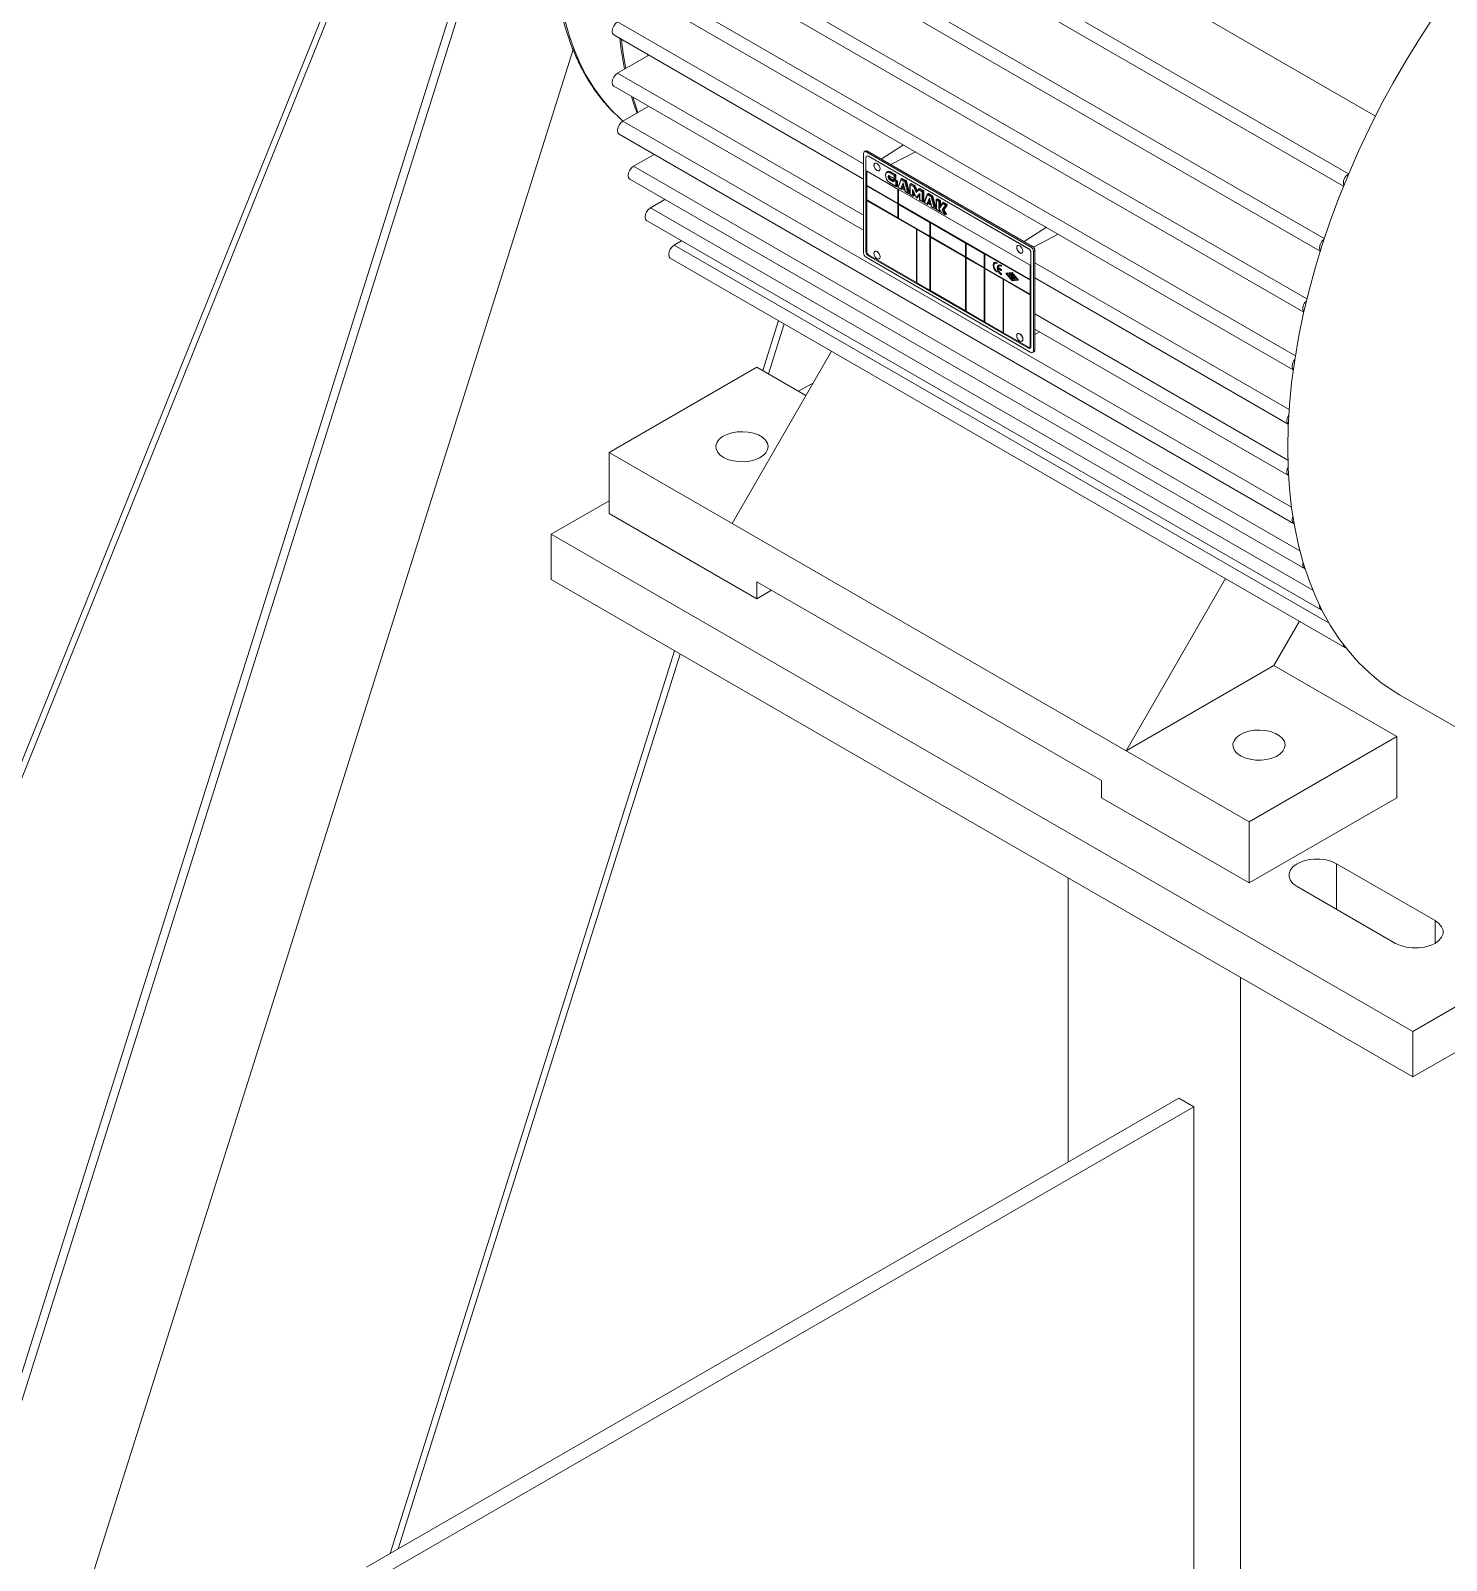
# Model space of a CAD drawing. Header units: millimetres. Extents: x 26816 to 90584, y 11074 to 56542.
# Drawn here: x 67477.8 to 67884.5, y 23071.4 to 23510.9 of the extents above; entities that cross this region are included whole.
import ezdxf

# ---------------------------------------------------------------- set-up
doc = ezdxf.new("R2010")
doc.units = ezdxf.units.MM
doc.layers.add('MAU_TÍM', color=4, linetype='Continuous', lineweight=25)

msp = doc.modelspace()

# ---------------------------------------------------------------- linework, layer by layer
at = {"layer": 'MAU_TÍM', "linetype": 'Continuous', "lineweight": 0}
for p, q in [((67603.95, 23620.3), (67456.24, 23253.71)), ((67605.76, 23620.08), (67458.06, 23253.49)), ((67680.91, 23592.06), (67864.09, 23486.32)), ((67661.57, 23577.83), (67854.93, 23466.21)), ((67662.67, 23581.53), (67856.38, 23469.71)), ((67655.85, 23562.9), (67849.4, 23451.16)), ((67654.75, 23559.2), (67848.23, 23447.51)), ((67446.88, 23035.11), (67608.3, 23547.51)), ((67448.96, 23033.74), (67610.37, 23546.15)), ((67651.03, 23545.42), (67844.4, 23433.79)), ((67649.93, 23541.72), (67843.5, 23429.97)), ((67647.94, 23528.94), (67841.09, 23417.43)), ((67646.84, 23525.23), (67840.5, 23413.44)), ((67646.43, 23513.36), (67717.07, 23472.58)), ((67645.33, 23509.66), (67717.07, 23468.25)), ((67479.4, 23015.82), (67633.64, 23505.46)), ((67646.43, 23498.67), (67655.4, 23503.85)), ((67655.04, 23504.06), (67655.08, 23503.66)), ((67646.43, 23498.67), (67717.07, 23457.89)), ((67645.33, 23494.97), (67717.07, 23453.55)), ((67647.94, 23484.84), (67655.4, 23489.15)), ((67646.84, 23481.14), (67840.59, 23369.29)), ((67647.94, 23484.84), (67840, 23373.97)), ((67717.7, 23476.31), (67717.28, 23476.07)), ((67718.2, 23476.26), (67717.78, 23476.02)), ((67765.58, 23448.91), (67718.2, 23476.26)), ((67728.57, 23478.05), (67722.16, 23473.98)), ((67656.91, 23475.33), (67651.03, 23471.93)), ((67651.03, 23471.93), (67842.4, 23361.46)), ((67717.07, 23447.03), (67717.07, 23475.61)), ((67717.74, 23447.42), (67717.74, 23474.37)), ((67717.78, 23476.02), (67765.15, 23448.67)), ((67717.98, 23474.84), (67717.95, 23474.82)), ((67718.48, 23474.79), (67718.45, 23474.77)), ((67718.45, 23474.77), (67764.41, 23448.24)), ((67718.48, 23474.79), (67764.45, 23448.26)), ((67724.92, 23472.39), (67731.99, 23476.08)), ((67649.93, 23468.23), (67843.68, 23356.38)), ((67726.93, 23465.38), (67717.95, 23470.57)), ((67717.95, 23470.57), (67717.95, 23466.4)), ((67717.99, 23470.55), (67717.99, 23466.43)), ((67723.93, 23470.45), (67723.75, 23470.34)), ((67724.55, 23470.01), (67725.89, 23469.23)), ((67725.89, 23468.41), (67724.55, 23469.19)), ((67724.55, 23468.1), (67725.68, 23467.44)), ((67724.59, 23469.1), (67725.94, 23468.32)), ((67724.86, 23470.35), (67724.69, 23470.25)), ((67726.04, 23469.47), (67724.69, 23470.25)), ((67724.86, 23468.44), (67724.69, 23468.34)), ((67725.62, 23467.8), (67724.69, 23468.34)), ((67726.21, 23469.58), (67724.86, 23470.35)), ((67725.64, 23467.99), (67724.86, 23468.44)), ((67725.62, 23467.91), (67725.62, 23467.64)), ((67725.68, 23467.44), (67725.68, 23467.82)), ((67725.68, 23467.82), (67726.39, 23467.41)), ((67725.9, 23468.18), (67725.72, 23468.08)), ((67725.82, 23468.07), (67726, 23468.17)), ((67726.53, 23467.66), (67725.82, 23468.07)), ((67725.89, 23469.23), (67725.89, 23468.41)), ((67726.71, 23467.76), (67726, 23468.17)), ((67726.21, 23469.58), (67726.04, 23469.47)), ((67726.14, 23468.32), (67726.31, 23468.42)), ((67726.18, 23469.23), (67726.35, 23469.33)), ((67726.18, 23468.41), (67726.18, 23469.23)), ((67726.35, 23468.51), (67726.18, 23468.41)), ((67726.35, 23468.51), (67726.35, 23469.33)), ((67726.39, 23467.41), (67726.39, 23466.21)), ((67726.71, 23467.76), (67726.53, 23467.66)), ((67726.67, 23467.41), (67726.85, 23467.52)), ((67726.67, 23466.21), (67726.67, 23467.41)), ((67726.85, 23466.31), (67726.85, 23467.52)), ((67727.84, 23468.23), (67726.98, 23466)), ((67727.03, 23465.84), (67727.89, 23468.08)), ((67727.89, 23468.08), (67728.96, 23467.46)), ((67728.11, 23468.43), (67727.93, 23468.33)), ((67728.03, 23468.32), (67728.21, 23468.42)), ((67729.1, 23467.7), (67728.03, 23468.32)), ((67729.28, 23467.8), (67728.21, 23468.42)), ((67728.96, 23467.46), (67729.82, 23464.23)), ((67729.28, 23467.8), (67729.1, 23467.7)), ((67729.24, 23467.52), (67729.41, 23467.62)), ((67730.1, 23464.29), (67729.24, 23467.52)), ((67730.27, 23464.39), (67729.41, 23467.62)), ((67717.99, 23466.43), (67717.95, 23466.4)), ((67717.95, 23466.4), (67726.93, 23461.22)), ((67726.93, 23461.1), (67717.95, 23466.28)), ((67717.95, 23466.28), (67717.95, 23462.24)), ((67717.99, 23466.43), (67726.93, 23461.26)), ((67717.99, 23466.26), (67717.99, 23462.26)), ((67726.39, 23466.21), (67724.55, 23467.28)), ((67724.59, 23467.18), (67726.43, 23466.12)), ((67726.63, 23466.12), (67726.81, 23466.22)), ((67726.85, 23466.31), (67726.67, 23466.21)), ((67726.93, 23461.22), (67726.93, 23465.38)), ((67727.76, 23465.42), (67727.03, 23465.84)), ((67764.91, 23443.46), (67727.04, 23465.32)), ((67727.04, 23465.32), (67727.04, 23461.16)), ((67727.07, 23465.75), (67727.8, 23465.33)), ((67727.08, 23465.3), (67727.08, 23461.18)), ((67727.88, 23465.74), (67727.76, 23465.42)), ((67728.97, 23465.1), (67727.88, 23465.74)), ((67728.43, 23467.16), (67727.91, 23465.82)), ((67727.91, 23465.82), (67728.94, 23465.22)), ((67727.99, 23465.6), (67728.94, 23465.05)), ((67728, 23465.33), (67728.18, 23465.43)), ((67728.03, 23465.37), (67728.1, 23465.54)), ((67728.21, 23465.47), (67728.03, 23465.37)), ((67728.21, 23465.47), (67728.21, 23465.48)), ((67728.25, 23465.94), (67728.52, 23466.64)), ((67728.43, 23466.05), (67728.25, 23465.94)), ((67728.79, 23465.63), (67728.25, 23465.94)), ((67728.94, 23465.22), (67728.43, 23467.16)), ((67728.43, 23466.05), (67728.58, 23466.43)), ((67728.72, 23465.87), (67728.43, 23466.05)), ((67728.46, 23466.88), (67728.85, 23465.41)), ((67728.94, 23465.05), (67729.04, 23464.68)), ((67729.1, 23464.65), (67728.97, 23465.1)), ((67729.82, 23464.23), (67729.1, 23464.65)), ((67729.14, 23464.56), (67729.87, 23464.14)), ((67730.07, 23464.14), (67730.24, 23464.24)), ((67730.27, 23464.39), (67730.1, 23464.29)), ((67730.4, 23466.67), (67730.4, 23463.94)), ((67730.46, 23463.86), (67730.46, 23466.59)), ((67730.46, 23466.59), (67731.48, 23466)), ((67731.17, 23463.45), (67730.46, 23463.86)), ((67730.68, 23466.95), (67730.5, 23466.85)), ((67730.5, 23463.77), (67731.21, 23463.36)), ((67730.6, 23466.84), (67730.78, 23466.94)), ((67731.62, 23466.25), (67730.6, 23466.84)), ((67731.8, 23466.35), (67730.78, 23466.94)), ((67732.2, 23462.98), (67731.17, 23465.26)), ((67731.17, 23465.26), (67731.17, 23463.45)), ((67731.28, 23464.93), (67732.15, 23462.98)), ((67731.41, 23463.36), (67731.59, 23463.46)), ((67731.45, 23463.45), (67731.45, 23464.54)), ((67731.63, 23463.55), (67731.45, 23463.45)), ((67731.48, 23466), (67732.2, 23464.41)), ((67731.8, 23466.35), (67731.62, 23466.25)), ((67731.63, 23463.55), (67731.63, 23464.15)), ((67731.74, 23466.11), (67731.91, 23466.21)), ((67732.33, 23464.78), (67731.74, 23466.11)), ((67732.48, 23464.94), (67731.91, 23466.21)), ((67732.2, 23464.41), (67732.91, 23465.18)), ((67733.22, 23464.08), (67732.2, 23462.98)), ((67732.91, 23465.4), (67732.3, 23464.75)), ((67732.45, 23462.9), (67733.16, 23463.66)), ((67732.63, 23463), (67732.45, 23462.9)), ((67732.61, 23462.99), (67732.63, 23463)), ((67732.63, 23463), (67733.16, 23463.57)), ((67732.91, 23465.18), (67733.93, 23464.59)), ((67733.13, 23465.53), (67732.95, 23465.43)), ((67733.05, 23465.42), (67733.23, 23465.52)), ((67734.07, 23464.83), (67733.05, 23465.42)), ((67733.16, 23463.79), (67733.16, 23462.35)), ((67733.22, 23462.27), (67733.22, 23464.08)), ((67734.25, 23464.94), (67733.23, 23465.52)), ((67733.93, 23464.59), (67733.93, 23461.86)), ((67734.25, 23464.94), (67734.07, 23464.83)), ((67734.21, 23464.59), (67734.39, 23464.69)), ((67734.21, 23461.86), (67734.21, 23464.59)), ((67734.39, 23461.96), (67734.39, 23464.69)), ((67735.38, 23463.88), (67734.52, 23461.64)), ((67734.57, 23461.49), (67735.43, 23463.72)), ((67735.43, 23463.72), (67736.5, 23463.1)), ((67735.65, 23464.08), (67735.47, 23463.98)), ((67735.57, 23463.97), (67735.75, 23464.07)), ((67736.65, 23463.35), (67735.57, 23463.97)), ((67736.82, 23463.45), (67735.75, 23464.07)), ((67736.5, 23463.1), (67737.37, 23459.88)), ((67736.82, 23463.45), (67736.65, 23463.35)), ((67736.78, 23463.16), (67736.96, 23463.27)), ((67737.64, 23459.94), (67736.78, 23463.16)), ((67737.82, 23460.04), (67736.96, 23463.27)), ((67655.85, 23460.01), (67660.01, 23462.41)), ((67655.85, 23460.01), (67846.09, 23350.19)), ((67717.99, 23462.26), (67717.95, 23462.24)), ((67717.95, 23462.24), (67726.93, 23457.06)), ((67732.24, 23453.87), (67717.95, 23462.12)), ((67717.95, 23462.12), (67717.95, 23447.3)), ((67717.99, 23462.26), (67726.93, 23457.1)), ((67717.99, 23462.1), (67717.99, 23447.32)), ((67726.93, 23457.06), (67726.93, 23461.1)), ((67727.08, 23461.18), (67727.04, 23461.16)), ((67727.04, 23461.16), (67764.91, 23439.3)), ((67736.13, 23455.79), (67727.04, 23461.04)), ((67727.04, 23461.04), (67727.04, 23456.99)), ((67727.08, 23461.18), (67764.91, 23439.34)), ((67727.08, 23461.02), (67727.08, 23457.02)), ((67732.44, 23462.89), (67732.61, 23462.99)), ((67732.44, 23462.89), (67732.45, 23462.9)), ((67733.93, 23461.86), (67733.22, 23462.27)), ((67733.26, 23462.18), (67733.97, 23461.77)), ((67734.17, 23461.77), (67734.35, 23461.87)), ((67734.39, 23461.96), (67734.21, 23461.86)), ((67735.3, 23461.07), (67734.57, 23461.49)), ((67734.61, 23461.4), (67735.34, 23460.98)), ((67735.42, 23461.38), (67735.3, 23461.07)), ((67736.52, 23460.75), (67735.42, 23461.38)), ((67735.97, 23462.81), (67735.45, 23461.46)), ((67735.45, 23461.46), (67736.48, 23460.86)), ((67735.53, 23461.25), (67736.49, 23460.7)), ((67735.54, 23460.98), (67735.72, 23461.08)), ((67735.57, 23461.02), (67735.64, 23461.19)), ((67735.75, 23461.12), (67735.57, 23461.02)), ((67735.75, 23461.12), (67735.75, 23461.12)), ((67735.79, 23461.59), (67736.06, 23462.29)), ((67735.97, 23461.69), (67735.79, 23461.59)), ((67736.33, 23461.28), (67735.79, 23461.59)), ((67736.48, 23460.86), (67735.97, 23462.81)), ((67735.97, 23461.69), (67736.12, 23462.08)), ((67736.27, 23461.52), (67735.97, 23461.69)), ((67736, 23462.53), (67736.39, 23461.05)), ((67736.48, 23460.7), (67736.58, 23460.33)), ((67736.64, 23460.3), (67736.52, 23460.75)), ((67737.37, 23459.88), (67736.64, 23460.3)), ((67736.68, 23460.2), (67737.41, 23459.78)), ((67737.61, 23459.78), (67737.78, 23459.89)), ((67737.82, 23460.04), (67737.64, 23459.94)), ((67737.94, 23462.32), (67737.94, 23459.59)), ((67738, 23459.51), (67738, 23462.24)), ((67738, 23462.24), (67738.71, 23461.83)), ((67738.78, 23459.06), (67738, 23459.51)), ((67738.22, 23462.6), (67738.04, 23462.49)), ((67738.04, 23459.42), (67738.82, 23458.97)), ((67738.14, 23462.48), (67738.32, 23462.59)), ((67738.85, 23462.07), (67738.14, 23462.48)), ((67739.03, 23462.18), (67738.32, 23462.59)), ((67738.71, 23461.83), (67738.71, 23459.63)), ((67738.71, 23459.63), (67739.81, 23461.2)), ((67739.31, 23458.76), (67738.78, 23459.66)), ((67738.78, 23459.66), (67738.78, 23459.06)), ((67738.78, 23459.66), (67738.84, 23459.53)), ((67738.84, 23459.53), (67739.32, 23458.69)), ((67739.03, 23462.18), (67738.85, 23462.07)), ((67738.92, 23459.06), (67738.92, 23459.38)), ((67739.79, 23461.39), (67738.94, 23460.18)), ((67738.97, 23458.97), (67739.11, 23459.05)), ((67738.99, 23461.83), (67739.17, 23461.93)), ((67738.99, 23460.26), (67738.99, 23461.83)), ((67739.1, 23459.08), (67738.99, 23459.02)), ((67739.17, 23460.51), (67739.17, 23461.93)), ((67740.41, 23458.12), (67739.31, 23458.76)), ((67739.33, 23458.77), (67739.47, 23458.69)), ((67739.34, 23458.67), (67740.45, 23458.03)), ((67740.63, 23460.72), (67739.68, 23459.37)), ((67739.68, 23459.37), (67740.41, 23458.12)), ((67739.81, 23461.2), (67740.63, 23460.72)), ((67740.03, 23461.55), (67739.85, 23461.45)), ((67739.95, 23461.44), (67740.13, 23461.54)), ((67740.77, 23460.97), (67739.95, 23461.44)), ((67740, 23459.38), (67740.89, 23460.65)), ((67740.18, 23459.48), (67740, 23459.38)), ((67740.65, 23458.26), (67740, 23459.38)), ((67740.95, 23461.07), (67740.13, 23461.54)), ((67740.18, 23459.48), (67741.07, 23460.75)), ((67740.83, 23458.36), (67740.18, 23459.48)), ((67740.95, 23461.07), (67740.77, 23460.97)), ((67740.89, 23460.65), (67741.07, 23460.75)), ((67654.75, 23456.31), (67848.5, 23344.46)), ((67727.08, 23457.02), (67727.04, 23456.99)), ((67727.04, 23456.99), (67736.13, 23451.75)), ((67727.08, 23457.02), (67736.13, 23451.79)), ((67736.13, 23451.75), (67736.13, 23455.79)), ((67746.38, 23449.87), (67736.23, 23455.73)), ((67736.23, 23455.73), (67736.23, 23451.69)), ((67736.27, 23455.71), (67736.27, 23451.71)), ((67740.83, 23458.36), (67740.65, 23458.26)), ((67740.65, 23458.03), (67740.83, 23458.13)), ((67769.58, 23454.38), (67763.17, 23450.3)), ((67662.67, 23449.25), (67664.83, 23450.5)), ((67732.24, 23438.48), (67732.24, 23453.87)), ((67736.13, 23451.63), (67732.34, 23453.81)), ((67732.34, 23453.81), (67732.34, 23438.42)), ((67732.38, 23453.79), (67732.38, 23438.44)), ((67736.13, 23436.24), (67736.13, 23451.63)), ((67736.27, 23451.71), (67736.23, 23451.69)), ((67736.23, 23451.69), (67746.38, 23445.83)), ((67746.38, 23445.71), (67736.23, 23451.57)), ((67736.23, 23451.57), (67736.23, 23436.17)), ((67736.27, 23451.71), (67746.38, 23445.87)), ((67736.27, 23451.55), (67736.27, 23436.19)), ((67746.38, 23445.83), (67746.38, 23449.87)), ((67765.86, 23448.68), (67773, 23452.4)), ((67661.57, 23445.55), (67855.32, 23333.7)), ((67662.67, 23449.25), (67850.78, 23340.66)), ((67765.15, 23418.46), (67717.78, 23445.81)), ((67717.99, 23447.32), (67717.95, 23447.3)), ((67718.48, 23446.46), (67718.45, 23446.44)), ((67718.45, 23446.44), (67732.24, 23438.48)), ((67764.41, 23419.66), (67718.45, 23446.2)), ((67718.48, 23446.46), (67732.24, 23438.52)), ((67720.32, 23447.49), (67720.28, 23447.47)), ((67746.38, 23430.32), (67746.38, 23445.71)), ((67751.75, 23446.77), (67746.49, 23449.81)), ((67746.49, 23449.81), (67746.49, 23445.77)), ((67746.52, 23445.79), (67746.49, 23445.77)), ((67746.49, 23445.77), (67751.75, 23442.73)), ((67751.75, 23442.61), (67746.49, 23445.65)), ((67746.49, 23445.65), (67746.49, 23430.25)), ((67746.52, 23449.79), (67746.52, 23445.79)), ((67746.52, 23445.79), (67751.75, 23442.77)), ((67746.52, 23445.63), (67746.52, 23430.28)), ((67751.75, 23442.73), (67751.75, 23446.77)), ((67764.91, 23439.18), (67751.86, 23446.71)), ((67751.86, 23446.71), (67751.86, 23442.67)), ((67751.9, 23446.69), (67751.9, 23442.69)), ((67764.45, 23448.26), (67764.41, 23448.24)), ((67765.15, 23447.04), (67765.12, 23447.02)), ((67765.12, 23447.02), (67765.12, 23420.07)), ((67765.58, 23448.91), (67765.15, 23448.67)), ((67765.15, 23447.04), (67765.15, 23420.09)), ((67766.28, 23447.69), (67765.86, 23447.44)), ((67765.86, 23447.44), (67765.86, 23418.87)), ((67766.28, 23419.11), (67766.28, 23447.69)), ((67721.53, 23445.31), (67721.57, 23445.33)), ((67751.75, 23427.21), (67751.75, 23442.61)), ((67751.9, 23442.69), (67751.86, 23442.67)), ((67751.86, 23442.67), (67764.91, 23435.14)), ((67757.13, 23439.5), (67751.86, 23442.54)), ((67751.86, 23442.54), (67751.86, 23427.15)), ((67751.9, 23442.69), (67764.91, 23435.18)), ((67751.9, 23442.52), (67751.9, 23427.17)), ((67754.63, 23444.25), (67754.6, 23444.23)), ((67755.45, 23444.17), (67755.42, 23444.15)), ((67755.42, 23444.15), (67755.42, 23443.94)), ((67755.45, 23443.96), (67755.42, 23443.94)), ((67755.45, 23441.72), (67755.42, 23441.7)), ((67755.42, 23441.7), (67755.42, 23441.48)), ((67755.45, 23441.5), (67755.42, 23441.48)), ((67755.45, 23444.17), (67755.45, 23443.96)), ((67755.45, 23441.72), (67755.45, 23441.5)), ((67755.71, 23442.79), (67755.68, 23442.77)), ((67755.68, 23442.77), (67756.64, 23442.21)), ((67756.64, 23442), (67755.68, 23442.56)), ((67755.71, 23442.79), (67756.68, 23442.23)), ((67755.86, 23443.55), (67755.83, 23443.52)), ((67756.68, 23443.46), (67756.64, 23443.44)), ((67756.64, 23443.44), (67756.64, 23443.23)), ((67756.68, 23443.25), (67756.64, 23443.23)), ((67756.68, 23442.23), (67756.64, 23442.21)), ((67756.64, 23442.21), (67756.64, 23442)), ((67756.68, 23442.02), (67756.64, 23442)), ((67756.68, 23443.46), (67756.68, 23443.25)), ((67756.68, 23442.23), (67756.68, 23442.02)), ((67757.97, 23441.23), (67759.77, 23441.36)), ((67758, 23441.25), (67757.97, 23441.23)), ((67759.77, 23439.02), (67757.97, 23441.23)), ((67758, 23441.25), (67759.8, 23441.38)), ((67759.77, 23441.2), (67758.21, 23441.09)), ((67758.21, 23441.09), (67759.77, 23439.18)), ((67758.26, 23441.09), (67759.8, 23439.2)), ((67759.8, 23441.38), (67759.77, 23441.36)), ((67759.77, 23441.36), (67761.57, 23439.15)), ((67761.32, 23439.29), (67759.77, 23441.2)), ((67759.8, 23441.38), (67761.61, 23439.17)), ((67764.91, 23439.3), (67764.91, 23443.46)), ((67766.28, 23444.17), (67839.31, 23402.02)), ((67732.38, 23438.44), (67732.34, 23438.42)), ((67732.34, 23438.42), (67736.13, 23436.24)), ((67732.38, 23438.44), (67736.13, 23436.28)), ((67756.68, 23441.01), (67756.64, 23440.99)), ((67756.64, 23440.99), (67756.64, 23440.77)), ((67756.68, 23440.79), (67756.64, 23440.77)), ((67756.68, 23441.01), (67756.68, 23440.79)), ((67757.13, 23424.11), (67757.13, 23439.5)), ((67764.91, 23435.01), (67757.23, 23439.44)), ((67757.23, 23439.44), (67757.23, 23424.05)), ((67757.27, 23439.42), (67757.27, 23424.07)), ((67758.95, 23441.02), (67758.92, 23441)), ((67758.92, 23440.87), (67758.92, 23441)), ((67758.92, 23441), (67759.34, 23440.76)), ((67759.08, 23440.77), (67758.92, 23440.87)), ((67758.95, 23441.02), (67759.38, 23440.78)), ((67759.08, 23440.26), (67759.08, 23440.77)), ((67759.18, 23440.2), (67759.08, 23440.26)), ((67759.34, 23440.62), (67759.18, 23440.71)), ((67759.18, 23440.71), (67759.18, 23440.2)), ((67759.22, 23440.22), (67759.18, 23440.2)), ((67759.22, 23440.69), (67759.22, 23440.22)), ((67759.38, 23440.78), (67759.34, 23440.76)), ((67759.34, 23440.76), (67759.34, 23440.62)), ((67759.38, 23440.64), (67759.34, 23440.62)), ((67759.38, 23440.78), (67759.38, 23440.64)), ((67759.52, 23440.05), (67759.48, 23440.02)), ((67759.48, 23440.02), (67759.6, 23439.96)), ((67759.52, 23440.05), (67759.64, 23439.98)), ((67759.6, 23440.88), (67759.57, 23440.86)), ((67759.87, 23439.95), (67759.59, 23440.36)), ((67759.64, 23439.98), (67759.6, 23439.96)), ((67759.7, 23440.45), (67759.67, 23440.42)), ((67759.67, 23440.42), (67759.94, 23440.02)), ((67759.7, 23440.45), (67759.98, 23440.04)), ((67759.77, 23439.18), (67761.32, 23439.29)), ((67759.8, 23439.2), (67759.77, 23439.18)), ((67761.57, 23439.15), (67759.77, 23439.02)), ((67759.8, 23439.2), (67761.31, 23439.31)), ((67760.05, 23440.35), (67759.93, 23440.42)), ((67759.98, 23440.04), (67759.94, 23440.02)), ((67759.97, 23439.51), (67760, 23439.54)), ((67760.09, 23440.37), (67760.05, 23440.35)), ((67760.23, 23440.29), (67760.19, 23440.27)), ((67760.19, 23440.27), (67760.62, 23440.02)), ((67760.19, 23439.62), (67760.19, 23440.27)), ((67760.62, 23439.37), (67760.19, 23439.62)), ((67760.23, 23440.29), (67760.65, 23440.05)), ((67760.62, 23439.89), (67760.31, 23440.06)), ((67760.31, 23440.06), (67760.31, 23439.93)), ((67760.35, 23439.95), (67760.31, 23439.93)), ((67760.31, 23439.93), (67760.47, 23439.84)), ((67760.47, 23439.72), (67760.31, 23439.82)), ((67760.31, 23439.82), (67760.31, 23439.69)), ((67760.35, 23439.71), (67760.31, 23439.69)), ((67760.31, 23439.69), (67760.62, 23439.51)), ((67760.35, 23440.04), (67760.35, 23439.95)), ((67760.35, 23439.95), (67760.51, 23439.86)), ((67760.35, 23439.8), (67760.35, 23439.71)), ((67760.35, 23439.71), (67760.65, 23439.53)), ((67760.51, 23439.86), (67760.47, 23439.84)), ((67760.47, 23439.84), (67760.47, 23439.72)), ((67760.51, 23439.74), (67760.47, 23439.72)), ((67760.51, 23439.86), (67760.51, 23439.74)), ((67760.65, 23440.05), (67760.62, 23440.02)), ((67760.62, 23440.02), (67760.62, 23439.89)), ((67760.65, 23439.91), (67760.62, 23439.89)), ((67760.65, 23439.53), (67760.62, 23439.51)), ((67760.62, 23439.51), (67760.62, 23439.37)), ((67760.65, 23439.39), (67760.62, 23439.37)), ((67760.65, 23440.05), (67760.65, 23439.91)), ((67760.65, 23439.53), (67760.65, 23439.39)), ((67761.61, 23439.17), (67761.57, 23439.15)), ((67764.91, 23435.14), (67764.91, 23439.18)), ((67766.28, 23439.84), (67839.07, 23397.82)), ((67736.27, 23436.19), (67736.23, 23436.17)), ((67736.23, 23436.17), (67746.38, 23430.32)), ((67736.27, 23436.19), (67746.38, 23430.36)), ((67764.91, 23420.19), (67764.91, 23435.01)), ((67746.52, 23430.28), (67746.49, 23430.25)), ((67746.49, 23430.25), (67751.75, 23427.21)), ((67746.52, 23430.28), (67751.75, 23427.25)), ((67766.28, 23429.48), (67838.96, 23387.52)), ((67688.15, 23413.2), (67692.68, 23427.59)), ((67689.76, 23412.27), (67694.29, 23426.66)), ((67751.9, 23427.17), (67751.86, 23427.15)), ((67751.86, 23427.15), (67757.13, 23424.11)), ((67751.9, 23427.17), (67757.13, 23424.15)), ((67757.27, 23424.07), (67757.23, 23424.05)), ((67757.23, 23424.05), (67764.41, 23419.91)), ((67757.27, 23424.07), (67764.45, 23419.93)), ((67761.33, 23423.82), (67761.3, 23423.8)), ((67766.28, 23425.14), (67839.08, 23383.12)), ((67766.28, 23423.58), (67767.7, 23424.32)), ((67762.55, 23421.63), (67762.58, 23421.65)), ((67764.45, 23419.93), (67764.41, 23419.91)), ((67764.91, 23419.61), (67764.95, 23419.63)), ((67765.15, 23420.09), (67765.12, 23420.07)), ((67766.28, 23419.11), (67765.86, 23418.87)), ((67707.91, 23418.8), (67679.33, 23369.3)), ((67765.65, 23418.41), (67766.08, 23418.65)), ((67686.4, 23414.21), (67643.98, 23389.71)), ((67700.54, 23406.04), (67686.4, 23414.21)), ((67702.66, 23409.71), (67698.43, 23407.27)), ((67643.98, 23372.16), (67643.98, 23389.71)), ((67643.98, 23389.71), (67679.33, 23369.3)), ((67643.98, 23375.83), (67627.36, 23366.24)), ((67686.4, 23347.67), (67643.98, 23372.16)), ((67679.33, 23369.3), (67792.47, 23303.99)), ((67627.36, 23366.24), (67627.36, 23353.17)), ((67627.36, 23366.24), (67874.85, 23223.37)), ((67627.36, 23353.17), (67874.85, 23210.3)), ((67792.47, 23303.99), (67821.05, 23353.49)), ((67874.85, 23210.3), (68122.34, 23353.17)), ((67686.4, 23352.57), (67785.4, 23295.42)), ((67686.4, 23347.67), (67686.4, 23352.57)), ((67690.65, 23350.12), (67686.4, 23347.67)), ((67842.26, 23341.24), (67834.9, 23328.48)), ((67581.1, 23073.38), (67662.8, 23332.72)), ((67583.43, 23074.72), (67664.4, 23331.79)), ((67834.9, 23328.48), (67792.47, 23303.99)), ((67870.25, 23308.07), (67834.9, 23328.48)), ((67871.02, 23320.12), (67927.41, 23287.57)), ((67827.83, 23283.58), (67870.25, 23308.07)), ((67870.25, 23308.07), (67870.25, 23290.52)), ((67792.47, 23303.99), (67827.83, 23283.58)), ((67785.4, 23295.42), (67785.4, 23290.52)), ((67827.83, 23266.03), (67785.4, 23290.52)), ((67827.83, 23266.03), (67870.25, 23290.52)), ((67827.83, 23283.58), (67827.83, 23266.03)), ((67874.85, 23223.37), (67978.28, 23283.08)), ((67881.21, 23255.21), (67852.93, 23271.54)), ((67852.93, 23258.47), (67852.93, 23271.54)), ((67775.85, 23185.81), (67775.85, 23267.45)), ((67841.61, 23265), (67869.9, 23248.68)), ((67881.21, 23248.68), (67881.21, 23255.21)), ((67825.35, 22806.53), (67825.35, 23238.88)), ((67874.85, 23223.37), (67874.85, 23210.3)), ((67807.67, 23204.18), (67574.33, 23069.47)), ((67807.67, 23204.18), (67811.92, 23201.73)), ((67811.92, 23201.73), (67578.57, 23067.02)), ((67811.92, 22797.5), (67811.92, 23201.73))]:
    msp.add_line(p, q, dxfattribs=at)
at = {"layer": 'MAU_TÍM', "linetype": 'Continuous', "lineweight": 0, "flags": 128}
for points in [[(67631.06, 23514.69), (67632.29, 23510.18), (67633.77, 23505.89), (67635.47, 23501.83), (67637.41, 23498.02), (67639.57, 23494.46), (67641.96, 23491.17), (67644.55, 23488.15), (67647.34, 23485.42), (67647.98, 23484.86)], [(67645.33, 23509.66), (67645.33, 23509.66), (67644.99, 23510.05), (67644.87, 23510.67), (67644.99, 23511.43), (67645.33, 23512.2), (67645.83, 23512.88), (67646.43, 23513.36)], [(67880.77, 23514.73), (67876.74, 23508.57), (67872.88, 23502.29), (67869.2, 23495.9), (67865.69, 23489.42), (67862.37, 23482.86), (67859.24, 23476.23), (67856.32, 23469.55), (67853.6, 23462.84), (67851.1, 23456.11), (67848.82, 23449.38), (67846.77, 23442.66), (67844.94, 23435.96), (67843.36, 23429.31), (67842.01, 23422.71), (67840.9, 23416.18), (67840.03, 23409.74), (67839.41, 23403.4), (67839.04, 23397.18), (67838.92, 23391.09), (67839.04, 23385.13), (67839.41, 23379.34), (67840.03, 23373.72), (67840.9, 23368.28), (67842.01, 23363.03), (67843.36, 23357.99), (67844.94, 23353.17), (67846.77, 23348.58), (67848.82, 23344.23), (67851.1, 23340.12), (67853.6, 23336.28), (67856.32, 23332.7), (67859.24, 23329.4), (67862.37, 23326.39), (67865.69, 23323.66), (67869.2, 23321.23), (67871.02, 23320.12)], [(67645.33, 23494.97), (67645.33, 23494.97), (67644.99, 23495.35), (67644.87, 23495.97), (67644.99, 23496.73), (67645.33, 23497.51), (67645.83, 23498.19), (67646.43, 23498.67)], [(67650.76, 23491.83), (67652.16, 23487.58), (67652.25, 23487.33)], [(67646.84, 23481.14), (67646.84, 23481.14), (67646.5, 23481.53), (67646.39, 23482.15), (67646.5, 23482.9), (67646.84, 23483.68), (67647.35, 23484.36), (67647.94, 23484.84)], [(67651.03, 23471.93), (67650.44, 23471.45), (67649.93, 23470.77), (67649.6, 23469.99), (67649.48, 23469.23), (67649.6, 23468.62), (67649.93, 23468.23), (67649.93, 23468.23)], [(67721.81, 23471.2), (67721.74, 23470.85), (67721.55, 23470.63), (67721.26, 23470.57), (67720.92, 23470.69), (67720.59, 23470.96), (67720.3, 23471.35), (67720.11, 23471.79), (67720.04, 23472.22), (67720.11, 23472.57), (67720.3, 23472.79), (67720.59, 23472.85), (67720.92, 23472.73), (67721.26, 23472.46), (67721.55, 23472.07), (67721.74, 23471.63), (67721.81, 23471.2)], [(67721.57, 23470.64), (67721.3, 23470.59), (67720.96, 23470.71), (67720.62, 23470.99), (67720.33, 23471.37), (67720.14, 23471.81), (67720.08, 23472.24), (67720.14, 23472.59), (67720.32, 23472.8)], [(67724.55, 23467.28), (67724.09, 23467.64), (67723.71, 23468.16), (67723.45, 23468.75), (67723.36, 23469.32), (67723.45, 23469.79), (67723.71, 23470.09), (67724.09, 23470.16), (67724.55, 23470.01)], [(67724.69, 23470.25), (67724.18, 23470.43), (67723.75, 23470.34)], [(67724.86, 23470.35), (67724.36, 23470.53), (67723.93, 23470.45)], [(67724.55, 23469.19), (67724.37, 23469.25), (67724.21, 23469.22), (67724.11, 23469.1), (67724.07, 23468.91), (67724.11, 23468.68), (67724.21, 23468.45), (67724.37, 23468.24), (67724.55, 23468.1)], [(67724.69, 23468.34), (67724.56, 23468.44), (67724.45, 23468.59), (67724.38, 23468.75), (67724.36, 23468.91), (67724.38, 23469.05), (67724.45, 23469.13), (67724.45, 23469.13)], [(67729.1, 23464.65), (67729.07, 23464.66), (67729.06, 23464.66), (67729.05, 23464.68), (67729.04, 23464.68)], [(67730.1, 23464.29), (67730.11, 23464.25), (67730.11, 23464.21), (67730.1, 23464.18), (67730.08, 23464.15), (67730.07, 23464.14)], [(67654.75, 23456.31), (67654.75, 23456.31), (67654.41, 23456.7), (67654.3, 23457.32), (67654.41, 23458.08), (67654.75, 23458.85), (67655.26, 23459.53), (67655.85, 23460.01)], [(67732.2, 23462.98), (67732.18, 23462.98), (67732.16, 23462.98), (67732.16, 23462.98), (67732.15, 23462.98)], [(67736.64, 23460.3), (67736.61, 23460.3), (67736.6, 23460.31), (67736.59, 23460.32), (67736.58, 23460.33)], [(67740.65, 23458.26), (67740.62, 23458.24), (67740.59, 23458.22), (67740.56, 23458.2), (67740.52, 23458.18), (67740.49, 23458.16), (67740.46, 23458.15), (67740.43, 23458.13), (67740.41, 23458.12)], [(67740.65, 23458.26), (67740.68, 23458.2), (67740.69, 23458.15), (67740.69, 23458.1), (67740.68, 23458.06), (67740.66, 23458.03), (67740.65, 23458.03)], [(67740.83, 23458.13), (67740.84, 23458.14), (67740.86, 23458.16), (67740.87, 23458.2), (67740.87, 23458.25), (67740.85, 23458.31), (67740.83, 23458.36)], [(67661.57, 23445.55), (67661.57, 23445.55), (67661.23, 23445.94), (67661.12, 23446.56), (67661.23, 23447.31), (67661.57, 23448.09), (67662.08, 23448.77), (67662.67, 23449.25)], [(67721.81, 23445.89), (67721.74, 23446.32), (67721.55, 23446.76), (67721.26, 23447.15), (67720.92, 23447.42), (67720.59, 23447.54), (67720.3, 23447.48), (67720.11, 23447.26), (67720.04, 23446.91), (67720.11, 23446.48), (67720.3, 23446.04), (67720.59, 23445.65), (67720.92, 23445.38), (67721.26, 23445.26), (67721.55, 23445.32), (67721.74, 23445.54), (67721.81, 23445.89)], [(67720.32, 23447.49), (67720.33, 23447.5), (67720.62, 23447.56), (67720.96, 23447.44), (67721.3, 23447.17), (67721.58, 23446.78), (67721.78, 23446.34), (67721.84, 23445.91), (67721.78, 23445.56), (67721.58, 23445.34), (67721.57, 23445.33)], [(67762.82, 23447.53), (67762.75, 23447.17), (67762.56, 23446.95), (67762.27, 23446.9), (67761.94, 23447.02), (67761.6, 23447.29), (67761.31, 23447.68), (67761.12, 23448.12), (67761.05, 23448.55), (67761.12, 23448.9), (67761.31, 23449.12), (67761.6, 23449.17), (67761.94, 23449.06), (67762.27, 23448.78), (67762.56, 23448.4), (67762.75, 23447.96), (67762.82, 23447.53)], [(67762.58, 23446.96), (67762.31, 23446.92), (67761.97, 23447.04), (67761.63, 23447.31), (67761.35, 23447.7), (67761.15, 23448.14), (67761.09, 23448.57), (67761.15, 23448.92), (67761.33, 23449.13)], [(67755.42, 23441.48), (67754.97, 23441.84), (67754.6, 23442.34), (67754.35, 23442.92), (67754.26, 23443.49), (67754.35, 23443.95), (67754.6, 23444.23), (67754.97, 23444.31), (67755.42, 23444.15)], [(67755.42, 23443.94), (67755.04, 23444.07), (67754.73, 23444.01), (67754.52, 23443.76), (67754.44, 23443.38), (67754.52, 23442.91), (67754.73, 23442.42), (67755.04, 23442), (67755.42, 23441.7)], [(67754.75, 23444.02), (67754.55, 23443.78), (67754.48, 23443.4), (67754.55, 23442.93), (67754.76, 23442.44), (67755.08, 23442.02), (67755.45, 23441.72)], [(67754.63, 23444.25), (67755.01, 23444.33), (67755.45, 23444.17)], [(67756.64, 23440.77), (67756.2, 23441.13), (67755.83, 23441.63), (67755.58, 23442.21), (67755.49, 23442.78), (67755.58, 23443.24), (67755.83, 23443.52), (67756.2, 23443.6), (67756.64, 23443.44)], [(67756.64, 23443.23), (67756.47, 23443.31), (67756.29, 23443.35), (67756.13, 23443.36), (67755.99, 23443.31), (67755.87, 23443.23), (67755.78, 23443.11), (67755.71, 23442.95), (67755.68, 23442.77)], [(67755.86, 23443.55), (67756.24, 23443.62), (67756.68, 23443.46)], [(67759.94, 23440.02), (67760.02, 23439.88), (67760.05, 23439.73), (67760.04, 23439.61), (67759.98, 23439.52), (67759.89, 23439.5), (67759.78, 23439.53), (67759.67, 23439.61), (67759.57, 23439.74), (67759.51, 23439.88), (67759.48, 23440.02)], [(67759.59, 23440.36), (67759.52, 23440.5), (67759.49, 23440.65), (67759.5, 23440.77), (67759.55, 23440.85), (67759.64, 23440.88), (67759.75, 23440.85), (67759.87, 23440.76), (67759.96, 23440.64), (67760.03, 23440.49), (67760.05, 23440.35)], [(67759.6, 23440.88), (67759.68, 23440.9), (67759.79, 23440.87), (67759.9, 23440.78), (67760, 23440.66), (67760.06, 23440.51), (67760.09, 23440.37)], [(67759.6, 23439.96), (67759.62, 23439.87), (67759.66, 23439.79), (67759.71, 23439.72), (67759.78, 23439.67), (67759.84, 23439.65), (67759.89, 23439.67), (67759.92, 23439.72), (67759.93, 23439.79), (67759.91, 23439.87), (67759.87, 23439.95)], [(67759.93, 23440.42), (67759.92, 23440.5), (67759.88, 23440.59), (67759.82, 23440.66), (67759.76, 23440.71), (67759.7, 23440.72), (67759.64, 23440.71), (67759.61, 23440.66), (67759.61, 23440.59), (67759.62, 23440.51), (67759.67, 23440.42)], [(67759.64, 23439.98), (67759.65, 23439.89), (67759.69, 23439.81), (67759.75, 23439.74), (67759.81, 23439.69), (67759.87, 23439.67), (67759.9, 23439.67)], [(67759.98, 23440.04), (67760.05, 23439.9), (67760.08, 23439.75), (67760.07, 23439.63), (67760.02, 23439.54), (67760, 23439.54)], [(67762.82, 23422.21), (67762.75, 23422.64), (67762.56, 23423.08), (67762.27, 23423.47), (67761.94, 23423.74), (67761.6, 23423.86), (67761.31, 23423.81), (67761.12, 23423.59), (67761.05, 23423.23), (67761.12, 23422.8), (67761.31, 23422.36), (67761.6, 23421.98), (67761.94, 23421.7), (67762.27, 23421.59), (67762.56, 23421.64), (67762.75, 23421.86), (67762.82, 23422.21)], [(67761.33, 23423.82), (67761.35, 23423.83), (67761.63, 23423.88), (67761.97, 23423.77), (67762.31, 23423.49), (67762.6, 23423.11), (67762.79, 23422.66), (67762.86, 23422.23), (67762.79, 23421.88), (67762.6, 23421.66), (67762.58, 23421.65)], [(67840.5, 23413.44), (67840.25, 23413.77), (67840.13, 23414.39), (67840.25, 23415.15), (67840.59, 23415.93), (67840.94, 23416.43)], [(67839.08, 23397.81), (67839.08, 23397.81), (67838.74, 23398.2), (67838.62, 23398.82), (67838.74, 23399.58), (67839.08, 23400.36), (67839.21, 23400.58)], [(67676.86, 23388.29), (67675.84, 23389.01), (67675.12, 23389.85), (67674.73, 23390.76), (67674.69, 23391.7), (67674.99, 23392.62), (67675.63, 23393.48), (67676.58, 23394.24), (67677.79, 23394.86), (67679.2, 23395.32), (67680.75, 23395.6), (67682.36, 23395.67), (67683.97, 23395.55), (67685.49, 23395.23), (67686.86, 23394.72), (67688.01, 23394.06), (67688.88, 23393.27), (67689.44, 23392.39), (67689.66, 23391.46), (67689.53, 23390.53), (67689.05, 23389.64), (67688.25, 23388.82), (67687.17, 23388.12), (67685.85, 23387.58), (67684.36, 23387.21), (67682.77, 23387.03), (67681.15, 23387.06), (67679.58, 23387.28), (67678.12, 23387.7), (67676.86, 23388.29)], [(67839.14, 23383.08), (67839.08, 23383.12), (67838.74, 23383.51), (67838.62, 23384.12), (67838.74, 23384.88), (67839.02, 23385.56)], [(67840.73, 23369.23), (67840.59, 23369.29), (67840.25, 23369.68), (67840.13, 23370.3), (67840.25, 23371.06), (67840.37, 23371.39)], [(67843.88, 23356.3), (67843.68, 23356.38), (67843.34, 23356.77), (67843.22, 23357.39), (67843.33, 23358.09)], [(67825.35, 23302.56), (67824.33, 23303.29), (67823.61, 23304.13), (67823.22, 23305.04), (67823.18, 23305.98), (67823.48, 23306.89), (67824.13, 23307.75), (67825.07, 23308.52), (67826.28, 23309.14), (67827.69, 23309.6), (67829.24, 23309.88), (67830.86, 23309.95), (67832.46, 23309.83), (67833.99, 23309.5), (67835.35, 23309), (67836.5, 23308.34), (67837.37, 23307.55), (67837.93, 23306.67), (67838.15, 23305.74), (67838.02, 23304.81), (67837.54, 23303.91), (67836.75, 23303.1), (67835.66, 23302.4), (67834.35, 23301.85), (67832.86, 23301.48), (67831.26, 23301.31), (67829.64, 23301.33), (67828.07, 23301.56), (67826.61, 23301.98), (67825.35, 23302.56)], [(67852.93, 23271.54), (67851.53, 23272.18), (67849.91, 23272.63), (67848.17, 23272.86), (67846.38, 23272.86), (67844.63, 23272.63), (67843.01, 23272.18), (67841.61, 23271.54), (67840.5, 23270.73), (67839.72, 23269.8), (67839.32, 23268.79), (67839.32, 23267.75), (67839.72, 23266.74), (67840.5, 23265.81), (67841.61, 23265)], [(67869.9, 23248.68), (67871.3, 23248.03), (67872.91, 23247.58), (67874.66, 23247.35), (67876.45, 23247.35), (67878.2, 23247.58), (67879.81, 23248.03), (67881.21, 23248.68), (67882.33, 23249.49), (67883.11, 23250.42), (67883.51, 23251.43), (67883.51, 23252.46), (67883.11, 23253.47), (67882.33, 23254.4), (67881.21, 23255.21)]]:
    msp.add_lwpolyline(points, dxfattribs=at)
at = {"layer": 'MAU_TÍM', "linetype": 'Continuous', "lineweight": 0}
for centre, radius, start, end in [((67744.68, 23518.32), 97.65, 185.8402, 190.8038), ((67717.91, 23475.86), 0.503, 54.3824, 114.3071), ((67717.5, 23475.68), 0.437, 50.7967, 189.214), ((67718.17, 23474.44), 0.437, 50.7967, 189.214), ((67718.19, 23474.39), 0.503, 54.3824, 114.3071), ((67725.19, 23469.01), 0.655, 170.6176, 239.8834), ((67724.85, 23469.99), 0.307, 122.6055, 177.3945), ((67724.64, 23469.18), 0.0959, 172.7442, 235.9437), ((67724.85, 23468.08), 0.307, 122.6055, 177.3945), ((67725.82, 23467.91), 0.2, 119.9973, 180), ((67725.72, 23467.92), 0.101, 185.6948, 245.6253), ((67725.99, 23467.81), 0.307, 122.6055, 177.3945), ((67725.76, 23467.99), 0.101, 54.3824, 114.3071), ((67726.2, 23469.22), 0.307, 122.6055, 177.3945), ((67726.04, 23469.5), 0.307, 242.6097, 297.3903), ((67726.04, 23468.68), 0.307, 242.6097, 297.3903), ((67725.99, 23468.4), 0.0959, 172.7442, 235.9437), ((67725.94, 23468.09), 0.101, 54.3824, 114.3071), ((67726.04, 23468.49), 0.2, 240.0027, 299.9973), ((67725.87, 23469.22), 0.307, 2.6055, 57.3945), ((67726.08, 23468.4), 0.0986, 305.0133, 6.2989), ((67726.05, 23469.32), 0.307, 2.6055, 57.3945), ((67726.26, 23468.5), 0.0986, 305.0133, 6.2988), ((67726.7, 23467.4), 0.307, 122.6055, 177.3945), ((67726.53, 23467.69), 0.307, 242.6097, 297.3903), ((67726.37, 23467.4), 0.307, 2.6055, 57.3945), ((67726.54, 23467.5), 0.307, 2.6055, 57.3945), ((67728.03, 23468.16), 0.2, 119.9973, 158.9283), ((67727.98, 23468.19), 0.145, 162.811, 229.9981), ((67728.2, 23468.06), 0.307, 122.6055, 177.3945), ((67727.97, 23468.24), 0.0986, 53.7096, 114.98), ((67728.15, 23468.34), 0.0986, 53.7096, 114.98), ((67729.27, 23467.44), 0.307, 122.6055, 177.3945), ((67729, 23467.94), 0.482, 265.5589, 299.427), ((67728.93, 23467.44), 0.313, 14.5186, 57.1078), ((67729.11, 23467.54), 0.313, 14.5186, 57.1078), ((67857.74, 23467.14), 2.86, 118.9107, 196.1626), ((67724.64, 23467.26), 0.0959, 172.7442, 235.9436), ((67726.53, 23466.48), 0.307, 242.6097, 297.3903), ((67726.49, 23466.2), 0.0959, 172.7442, 235.9437), ((67726.53, 23466.29), 0.2, 240.0027, 299.9973), ((67726.58, 23466.2), 0.0986, 305.0133, 6.2988), ((67726.75, 23466.3), 0.0986, 305.0133, 6.2989), ((67727.17, 23465.92), 0.2, 158.9283, 240.0027), ((67727.12, 23465.95), 0.145, 162.811, 229.9981), ((67727.13, 23465.83), 0.0986, 173.7011, 234.9867), ((67727.93, 23465.59), 0.241, 224.0831, 294.8804), ((67727.85, 23465.41), 0.0959, 172.7442, 235.9436), ((67727.9, 23465.5), 0.2, 240.0027, 299.9973), ((67727.96, 23465.4), 0.0774, 301.2583, 340.7537), ((67728.13, 23465.5), 0.0774, 301.2583, 340.7537), ((67729.24, 23464.73), 0.2, 194.9316, 240.0027), ((67729.19, 23464.64), 0.0986, 173.7012, 234.9867), ((67729.86, 23464.71), 0.482, 265.5589, 299.427), ((67729.92, 23464.22), 0.0959, 172.7442, 235.9436), ((67729.97, 23464.31), 0.2, 240.0027, 299.9973), ((67730.15, 23464.34), 0.133, 312.0211, 23.6062), ((67730.6, 23466.67), 0.2, 119.9973, 180), ((67730.5, 23466.68), 0.101, 185.6948, 245.6253), ((67730.6, 23463.94), 0.2, 180, 240.0027), ((67730.5, 23463.95), 0.101, 185.6948, 245.6253), ((67730.77, 23466.58), 0.307, 122.6055, 177.3945), ((67730.56, 23463.85), 0.0986, 173.7011, 234.9867), ((67730.54, 23466.76), 0.101, 54.3824, 114.3071), ((67730.72, 23466.86), 0.101, 54.3824, 114.3071), ((67731.31, 23463.72), 0.307, 242.6097, 297.3903), ((67731.27, 23463.44), 0.0959, 172.7442, 235.9436), ((67731.31, 23463.53), 0.2, 240.0027, 299.9973), ((67731.36, 23463.44), 0.0986, 305.0133, 6.2989), ((67731.79, 23465.99), 0.307, 122.6055, 177.3945), ((67731.18, 23467.09), 1.13, 285.7284, 299.9824), ((67731.53, 23463.54), 0.0986, 305.0133, 6.2989), ((67731.46, 23465.99), 0.302, 23.0784, 57.5577), ((67731.64, 23466.1), 0.302, 23.0784, 57.5577), ((67733.05, 23465.29), 0.175, 142.6115, 219.9182), ((67733.05, 23465.26), 0.2, 119.9973, 136.9855), ((67733.22, 23465.16), 0.307, 122.6055, 177.3945), ((67732.99, 23465.35), 0.0971, 53.1909, 115.4987), ((67733.17, 23465.45), 0.0971, 53.1909, 115.4987), ((67734.24, 23464.58), 0.307, 122.6055, 177.3945), ((67734.07, 23464.86), 0.307, 242.6097, 297.3903), ((67733.91, 23464.58), 0.307, 2.6055, 57.3945), ((67734.08, 23464.68), 0.307, 2.6055, 57.3945), ((67735.57, 23463.81), 0.2, 119.9973, 158.9283), ((67735.52, 23463.83), 0.145, 162.811, 229.9981), ((67735.74, 23463.71), 0.307, 122.6055, 177.3945), ((67735.51, 23463.89), 0.0986, 53.7096, 114.98), ((67735.69, 23463.99), 0.0986, 53.7096, 114.98), ((67736.81, 23463.09), 0.307, 122.6055, 177.3945), ((67736.54, 23463.58), 0.482, 265.5589, 299.427), ((67736.48, 23463.09), 0.313, 14.5186, 57.1078), ((67736.65, 23463.19), 0.313, 14.5186, 57.1078), ((67732.34, 23463.06), 0.2, 204.1875, 299.9973), ((67732.37, 23463.09), 0.206, 212.1995, 293.6976), ((67733.36, 23462.35), 0.2, 180, 240.0027), ((67733.26, 23462.36), 0.101, 185.6948, 245.6253), ((67733.32, 23462.26), 0.0986, 173.7012, 234.9867), ((67734.07, 23462.13), 0.307, 242.6097, 297.3903), ((67734.03, 23461.85), 0.0959, 172.7442, 235.9436), ((67734.07, 23461.94), 0.2, 240.0027, 299.9973), ((67734.11, 23461.85), 0.0986, 305.0133, 6.2988), ((67734.29, 23461.95), 0.0986, 305.0133, 6.2988), ((67734.71, 23461.57), 0.2, 158.9283, 240.0027), ((67734.66, 23461.6), 0.145, 162.811, 229.9981), ((67734.67, 23461.48), 0.0986, 173.7012, 234.9867), ((67735.47, 23461.24), 0.241, 224.0831, 294.8804), ((67735.4, 23461.06), 0.0986, 173.7012, 234.9867), ((67735.44, 23461.15), 0.2, 240.0027, 299.9973), ((67735.5, 23461.04), 0.0774, 301.2583, 340.7537), ((67735.68, 23461.15), 0.0774, 301.2583, 340.7537), ((67736.78, 23460.38), 0.2, 194.9316, 240.0027), ((67736.73, 23460.28), 0.0959, 172.7442, 235.9436), ((67737.46, 23459.86), 0.0959, 172.7442, 235.9436), ((67737.4, 23460.36), 0.482, 265.5589, 299.427), ((67737.51, 23459.96), 0.2, 240.0027, 299.9973), ((67737.52, 23459.88), 0.133, 312.0211, 23.6062), ((67737.69, 23459.99), 0.133, 312.0211, 23.6062), ((67738.14, 23462.32), 0.2, 119.9973, 180), ((67738.04, 23462.33), 0.101, 185.6948, 245.6253), ((67738.14, 23459.59), 0.2, 180, 240.0027), ((67738.04, 23459.6), 0.101, 185.6948, 245.6253), ((67738.31, 23462.23), 0.307, 122.6055, 177.3945), ((67738.1, 23459.5), 0.0986, 173.7012, 234.9867), ((67738.08, 23462.4), 0.101, 54.3824, 114.3071), ((67738.26, 23462.5), 0.101, 54.3824, 114.3071), ((67739.02, 23461.82), 0.307, 122.6055, 177.3945), ((67738.85, 23462.1), 0.307, 242.6097, 297.3903), ((67738.85, 23459.19), 0.154, 242.6097, 297.3903), ((67738.88, 23459.05), 0.101, 174.3906, 234.1762), ((67738.69, 23461.82), 0.307, 2.6055, 57.3945), ((67738.97, 23459.05), 0.0437, 170.786, 309.2033), ((67738.94, 23459.01), 0.0503, 305.698, 5.6204), ((67738.86, 23461.92), 0.307, 2.6055, 57.3945), ((67739.93, 23461.31), 0.166, 149.7675, 223.1184), ((67739.95, 23461.28), 0.2, 119.9973, 144.899), ((67740.12, 23461.18), 0.307, 122.6055, 177.3945), ((67739.89, 23461.36), 0.101, 54.5328, 114.1567), ((67740.07, 23461.46), 0.101, 54.5328, 114.1567), ((67740.94, 23460.71), 0.307, 122.6055, 177.3945), ((67740.81, 23460.85), 0.217, 216.0255, 293.972), ((67740.64, 23460.74), 0.263, 341.2214, 61.1899), ((67740.82, 23460.84), 0.263, 341.2214, 61.1899), ((67740.5, 23458.11), 0.0959, 172.7442, 235.9436), ((67740.55, 23458.2), 0.2, 240.0027, 299.9973), ((67850.81, 23448.56), 2.74, 123.4513, 200.9406), ((67718.61, 23447.1), 1.54, 182.6055, 237.3945), ((67719.28, 23447.49), 1.54, 182.6055, 237.3945), ((67719.03, 23447.35), 1.08, 182.6055, 237.3945), ((67719.06, 23447.37), 1.08, 182.6055, 237.3945), ((67763.58, 23446.95), 1.54, 2.6055, 57.3945), ((67763.62, 23446.97), 1.54, 2.6055, 57.3945), ((67764.33, 23447.38), 1.54, 2.6055, 57.3945), ((67764.75, 23447.62), 1.54, 2.6055, 57.3945), ((67757.8, 23442.78), 2.13, 185.9529, 237.1865), ((67756.36, 23442.79), 0.641, 126.2102, 179.6995), ((67757.84, 23442.81), 2.14, 187.2197, 237.1351), ((67759.88, 23440.6), 0.237, 150.4021, 222.4083), ((67845.86, 23431.12), 2.6, 128.2665, 205.4646), ((67764.6, 23420.14), 0.306, 230.7967, 9.214), ((67764.69, 23420), 0.437, 230.7967, 9.214), ((67764.65, 23420.22), 0.36, 234.7581, 290.1064), ((67764.68, 23420.03), 0.48, 304.0564, 7.2558), ((67765.79, 23419.06), 0.493, 305.0133, 6.2988), ((67765.43, 23418.8), 0.437, 230.7967, 9.214), ((67849.14, 23345.43), 1.12, 163.105, 249.6811), ((67855.78, 23334.5), 0.912, 177.5913, 257.7406)]:
    msp.add_arc(centre, radius, start, end, dxfattribs=at)
for centre, major_axis, ratio, start_param, end_param in [((67725.82, 23467.52), (-0.141, 0.245), 0.577335, 0.785358, 1.570756), ((67728.02, 23465.82), (-0.081, 0.229), 0.666516, 1.694082, 2.479561), ((67728.05, 23465.9), (0.246, 0.087), 0.144894, 4.050358, 5.621154), ((67728.57, 23467.24), (0.026, 0.484), 0.287013, 1.755534, 2.418109), ((67729.09, 23465.3), (-0.21, 0.274), 0.469274, 0.846769, 1.509344), ((67729.12, 23465.18), (0.172, 0.131), 0.148285, 2.417565, 3.08014), ((67731.31, 23465.34), (-0.129, 0.604), 0.252295, 1.652123, 2.274868), ((67732.34, 23464.49), (0.049, 0.295), 0.449177, 0.353588, 1.924384), ((67733.36, 23464.16), (0.174, 0.442), 0.222045, 1.843057, 2.628456), ((67735.56, 23461.46), (-0.081, 0.229), 0.666516, 1.694082, 2.479561), ((67735.59, 23461.54), (0.246, 0.087), 0.144894, 4.050358, 5.621154), ((67736.11, 23462.89), (0.026, 0.484), 0.287013, 1.755534, 2.418109), ((67736.63, 23460.95), (-0.21, 0.274), 0.469274, 0.846769, 1.509344), ((67736.66, 23460.83), (0.172, 0.131), 0.148285, 2.417565, 3.08014), ((67738.85, 23459.71), (0.169, 0.533), 0.201903, 0.217226, 1.788022), ((67739.83, 23459.46), (0.226, -0.01), 0.488338, 4.059277, 5.630073)]:
    msp.add_ellipse(centre, major_axis=major_axis, ratio=ratio, start_param=start_param, end_param=end_param, dxfattribs=at)
for points, knots in [([(67705.91, 23683.97), (67705.77, 23683.88), (67704.14, 23682.78), (67701.06, 23680.45), (67696.67, 23676.97), (67692.34, 23673.25), (67688.07, 23669.32), (67683.88, 23665.18), (67679.76, 23660.84), (67675.75, 23656.33), (67671.84, 23651.64), (67668.04, 23646.79), (67664.36, 23641.8), (67660.82, 23636.67), (67657.42, 23631.42), (67654.16, 23626.05), (67651.07, 23620.6), (67648.14, 23615.06), (67645.38, 23609.46), (67642.8, 23603.8), (67640.41, 23598.1), (67638.21, 23592.37), (67636.21, 23586.64), (67634.41, 23580.9), (67632.82, 23575.19), (67631.45, 23569.5), (67630.29, 23563.86), (67629.34, 23558.28), (67628.62, 23552.78), (67628.13, 23547.36), (67627.86, 23542.04), (67627.82, 23536.83), (67628, 23531.75), (67628.42, 23526.82), (67629.06, 23522.03), (67629.93, 23517.41), (67631.03, 23512.97), (67632.35, 23508.71), (67633.89, 23504.66), (67635.65, 23500.83), (67637.62, 23497.22), (67639.8, 23493.84), (67642.18, 23490.72), (67644.13, 23488.46), (67645.35, 23487.31), (67645.65, 23487.04)], [0, 0, 0, 0, 0.002289, 0.026485, 0.050676, 0.074859, 0.099035, 0.123204, 0.147367, 0.171524, 0.195675, 0.219822, 0.243965, 0.268106, 0.292244, 0.316381, 0.340518, 0.364655, 0.388793, 0.412933, 0.437077, 0.461224, 0.485375, 0.509532, 0.533695, 0.557865, 0.582043, 0.606229, 0.630424, 0.654627, 0.678838, 0.703058, 0.727283, 0.751512, 0.77574, 0.799961, 0.82417, 0.848356, 0.872511, 0.896621, 0.920677, 0.944665, 0.968579, 0.992415, 1, 1, 1, 1]), ([(67647.06, 23508.66), (67647.23, 23507.19), (67647.58, 23504.17), (67648.14, 23501.29), (67648.42, 23499.82)], [0, 0, 0, 0, 0.48677, 1, 1, 1, 1]), ([(67650.4, 23492.04), (67650.55, 23491.53), (67651.02, 23489.86), (67651.63, 23488.3), (67652.04, 23487.21)], [0, 0, 0, 0, 0.3020758, 1, 1, 1, 1]), ([(67724.46, 23469.13), (67724.46, 23469.13), (67724.46, 23469.13), (67724.51, 23469.14), (67724.56, 23469.11), (67724.59, 23469.1)], [0, 0, 0, 0, 0.294758, 0.705751, 1, 1, 1, 1]), ([(67738.82, 23458.97), (67738.83, 23458.97), (67738.84, 23458.95), (67738.88, 23458.95), (67738.93, 23458.95), (67738.96, 23458.96), (67738.97, 23458.97)], [0, 0, 0, 0, 0.047311, 0.382654, 0.693877, 1, 1, 1, 1])]:
    msp.add_open_spline(points, degree=3, knots=knots, dxfattribs=at)
msp.add_open_spline([(67739.33, 23458.77), (67739.32, 23458.76), (67739.3, 23458.75), (67739.29, 23458.75), (67739.29, 23458.75), (67739.3, 23458.75), (67739.31, 23458.76)], degree=3, dxfattribs=at)

doc.saveas('drawing.dxf')
